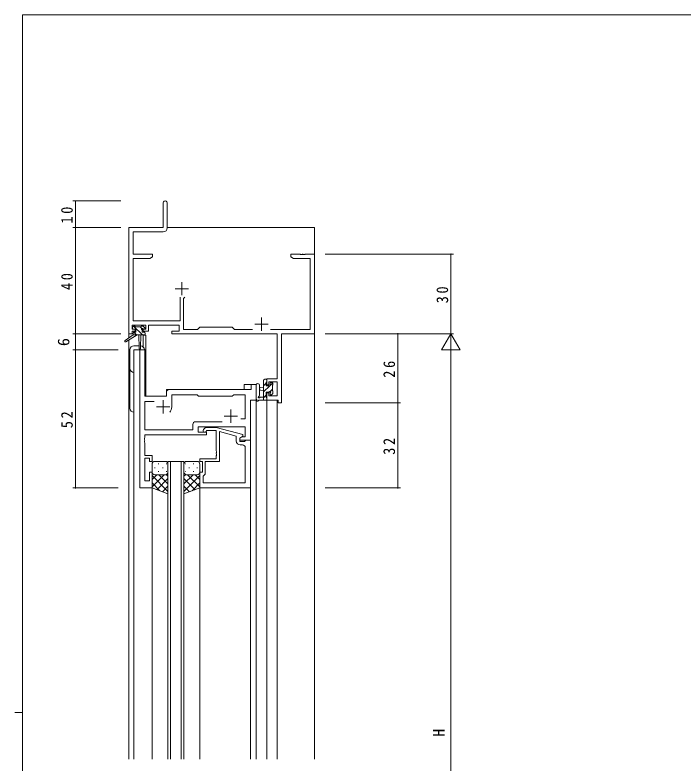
# Model space of a CAD drawing. Units: millimetres on the paper. Extents: x -397 to 397, y -282 to 282.
# Drawn here: x -396.7 to -145.3, y -2.2 to 279.3 of the extents above; entities that cross this region are included whole.
import ezdxf
from ezdxf.enums import TextEntityAlignment as Align

# ---------------------------------------------------------------- set-up
doc = ezdxf.new("R2010")
doc.units = ezdxf.units.MM
for name, color, linetype, lineweight in [('0-1_YKK_ZWAK', 7, 'Continuous', 18), ('0-3_YKK_11', 7, 'Continuous', 18), ('0-4_YKK_12', 2, 'Continuous', 18), ('0-5_YKK_13', 4, 'Continuous', 18), ('0-6_YKK_D', 6, 'Continuous', 18)]:
    doc.layers.add(name, color=color, linetype=linetype, lineweight=lineweight)
doc.styles.add('ＭＳ ゴシック', font='')
doc.styles.get('ＭＳ ゴシック').set_extended_font_data('MS Gothic')

msp = doc.modelspace()

# ---------------------------------------------------------------- linework, layer by layer
at = {"layer": '0-1_YKK_ZWAK'}
for p, q in [((-393.908, -245.7), (-393.908, 279.3)), ((376.092, 279.3), (-393.908, 279.3)), ((-396.708, 16.8), (-393.908, 16.8))]:
    msp.add_line(p, q, dxfattribs=at)
at = {"layer": '0-3_YKK_11'}
for p, q in [((-340.908, 208.55), (-340.908, 199.3)), ((-339.408, 199.17), (-339.408, 208.55)), ((-353.908, 199.3), (-353.908, 159.3)), ((-340.908, 199.3), (-353.908, 199.3)), ((-352.278, 197.67), (-340.908, 197.67)), ((-352.278, 189.3), (-352.278, 197.67)), ((-344.908, 189.3), (-352.278, 189.3)), ((-344.908, 188.3), (-344.908, 189.3)), ((-292.908, 189.3), (-292.908, 188.3)), ((-289.366, 189.3), (-292.908, 189.3)), ((-289.183, 189.18), (-289.366, 189.3)), ((-288.633, 189.18), (-289.183, 189.18)), ((-288.45, 189.3), (-288.633, 189.18)), ((-288.366, 189.3), (-288.45, 189.3)), ((-288.183, 189.18), (-288.366, 189.3)), ((-287.633, 189.18), (-288.183, 189.18)), ((-287.45, 189.3), (-287.633, 189.18)), ((-283.908, 189.3), (-287.45, 189.3)), ((-283.908, 159.3), (-283.908, 189.3)), ((-352.278, 187.67), (-345.999, 187.67)), ((-352.278, 164.23), (-352.278, 187.67)), ((-345.999, 187.67), (-344.908, 188.3)), ((-292.908, 188.3), (-291.817, 187.67)), ((-291.817, 187.67), (-285.538, 187.67)), ((-285.538, 187.67), (-285.538, 160.93)), ((-333.908, 178.8), (-333.908, 173.8)), ((-336.408, 176.3), (-331.408, 176.3)), ((-334.558, 173.1), (-334.558, 164.23)), ((-333.258, 172.6), (-332.758, 173.1)), ((-333.258, 160.93), (-333.258, 172.6)), ((-334.558, 164.23), (-352.278, 164.23)), ((-303.908, 165.5), (-303.908, 160.5)), ((-352.608, 162.6), (-347.408, 162.6)), ((-352.608, 161.1), (-352.608, 162.6)), ((-351.508, 161.1), (-352.608, 161.1)), ((-351.508, 160.3), (-351.508, 161.1)), ((-348.508, 161.1), (-348.508, 160.3)), ((-347.408, 161.1), (-348.508, 161.1)), ((-347.408, 162.6), (-347.408, 161.1)), ((-346.408, 162.6), (-334.888, 162.6)), ((-346.408, 160.3), (-346.408, 162.6)), ((-334.888, 162.6), (-334.888, 160.3)), ((-327.978, 160.93), (-333.258, 160.93)), ((-327.108, 161.8), (-327.978, 160.93)), ((-314.908, 161.8), (-327.108, 161.8)), ((-314.038, 160.93), (-314.908, 161.8)), ((-307.259, 160.93), (-314.038, 160.93)), ((-306.408, 163), (-301.408, 163)), ((-285.538, 160.93), (-300.558, 160.93)), ((-353.908, 159.3), (-352.608, 159.3)), ((-352.608, 160.3), (-351.508, 160.3)), ((-352.608, 159.3), (-352.608, 160.3)), ((-348.508, 160.3), (-346.408, 160.3)), ((-337.708, 160.3), (-337.708, 159.3)), ((-334.888, 160.3), (-337.708, 160.3)), ((-337.708, 159.3), (-298.038, 159.3)), ((-298.038, 159.3), (-298.038, 142.4)), ((-296.408, 159.3), (-283.908, 159.3)), ((-296.408, 133.3), (-296.408, 159.3)), ((-347.778, 153.3), (-349.708, 153.3)), ((-349.708, 153.3), (-349.708, 101.3)), ((-347.778, 135.8), (-347.778, 153.3)), ((-301.908, 142.4), (-301.908, 140.1)), ((-298.038, 142.4), (-301.908, 142.4)), ((-301.108, 141.2), (-298.038, 141.2)), ((-301.108, 140.1), (-301.108, 141.2)), ((-298.038, 141.2), (-298.038, 135.93)), ((-307.838, 138.3), (-338.708, 138.3)), ((-307.838, 140.3), (-307.838, 138.3)), ((-305.908, 140.3), (-307.838, 140.3)), ((-305.908, 134.3), (-305.908, 140.3)), ((-301.908, 140.1), (-301.108, 140.1)), ((-339.708, 135.8), (-347.778, 135.8)), ((-339.708, 137.3), (-339.708, 135.8)), ((-337.708, 136.37), (-328.178, 136.37)), ((-337.708, 131.8), (-337.708, 136.37)), ((-328.178, 136.37), (-327.608, 135.8)), ((-327.608, 135.8), (-314.908, 135.8)), ((-314.908, 135.8), (-314.338, 136.37)), ((-314.338, 136.37), (-310.038, 136.37)), ((-310.038, 136.37), (-310.038, 127.3)), ((-301.908, 137.1), (-301.908, 134.3)), ((-301.108, 137.1), (-301.908, 137.1)), ((-301.108, 135.93), (-301.108, 137.1)), ((-298.038, 135.93), (-301.108, 135.93)), ((-347.778, 133.87), (-344.259, 133.87)), ((-347.778, 123.23), (-347.778, 133.87)), ((-340.908, 134.3), (-340.908, 129.3)), ((-308.108, 134.3), (-305.908, 134.3)), ((-308.108, 119.3), (-308.108, 134.3)), ((-301.908, 134.3), (-297.608, 134.3)), ((-297.608, 134.3), (-297.608, 133.3)), ((-297.608, 133.3), (-296.408, 133.3)), ((-343.408, 131.8), (-338.408, 131.8)), ((-315.408, 130.8), (-315.408, 125.8)), ((-317.908, 128.3), (-312.908, 128.3)), ((-310.038, 127.3), (-311.742, 127.3)), ((-329.738, 125.23), (-329.738, 123.23)), ((-318.759, 126.23), (-328.738, 126.23)), ((-318.759, 126.23), (-328.738, 126.23)), ((-327.808, 124.3), (-310.038, 124.3)), ((-327.808, 122.3), (-327.808, 124.3)), ((-325.732, 123.324), (-324.957, 124.1)), ((-324.957, 124.1), (-321.012, 124.1)), ((-321.012, 124.1), (-310.908, 121.393)), ((-310.038, 124.3), (-310.038, 120.6)), ((-329.738, 123.23), (-347.778, 123.23)), ((-347.778, 121.3), (-324.608, 121.3)), ((-347.778, 120.258), (-347.778, 121.3)), ((-324.608, 122.3), (-327.808, 122.3)), ((-324.46, 122.9), (-324.884, 122.476)), ((-324.608, 121.3), (-324.608, 122.3)), ((-321.008, 122.9), (-324.46, 122.9)), ((-321.008, 115.258), (-321.008, 122.9)), ((-319.708, 122.508), (-319.708, 111.3)), ((-313.408, 120.82), (-319.708, 122.508)), ((-310.908, 121.393), (-310.908, 120.793)), ((-347.898, 120.075), (-347.778, 120.258)), ((-347.898, 119.525), (-347.898, 120.075)), ((-347.778, 119.342), (-347.898, 119.525)), ((-347.898, 119.075), (-347.778, 119.258)), ((-347.898, 118.525), (-347.898, 119.075)), ((-347.778, 118.342), (-347.898, 118.525)), ((-347.778, 119.258), (-347.778, 119.342)), ((-347.778, 113.5), (-347.778, 118.342)), ((-313.408, 119), (-313.408, 120.82)), ((-310.908, 120.793), (-312.108, 120.1)), ((-311.242, 120.6), (-312.108, 120.1)), ((-312.108, 120.1), (-312.108, 119.3)), ((-312.108, 120.1), (-312.108, 118.8)), ((-312.108, 119.3), (-308.108, 119.3)), ((-312.108, 118.8), (-310.308, 118.8)), ((-310.038, 120.6), (-311.242, 120.6)), ((-310.308, 118.8), (-310.108, 119)), ((-310.108, 119), (-309.808, 119.3)), ((-309.808, 119.3), (-308.108, 119.3)), ((-308.108, 119.3), (-308.108, 101.3)), ((-311.038, 117.5), (-311.908, 117.5)), ((-310.038, 103.23), (-310.038, 116.5)), ((-345.108, 113.5), (-347.778, 113.5)), ((-345.108, 111.3), (-345.108, 113.5)), ((-320.888, 115.075), (-321.008, 115.258)), ((-321.008, 114.342), (-320.888, 114.525)), ((-321.008, 114.258), (-321.008, 114.342)), ((-320.888, 114.075), (-321.008, 114.258)), ((-321.008, 113.342), (-320.888, 113.525)), ((-321.008, 112.3), (-321.008, 113.342)), ((-320.888, 114.525), (-320.888, 115.075)), ((-320.888, 113.525), (-320.888, 114.075)), ((-347.778, 112.5), (-346.108, 112.5)), ((-347.778, 104), (-347.778, 112.5)), ((-346.108, 112.5), (-346.108, 111.3)), ((-346.108, 111.3), (-345.108, 111.3)), ((-327.108, 112.3), (-321.008, 112.3)), ((-327.108, 111.3), (-327.108, 112.3)), ((-326.108, 111.3), (-327.108, 111.3)), ((-326.108, 107.3), (-326.108, 111.3)), ((-325.108, 111.3), (-325.108, 106.5)), ((-319.708, 111.3), (-325.108, 111.3)), ((-346.108, 107.3), (-346.108, 104)), ((-345.108, 107.3), (-346.108, 107.3)), ((-345.108, 101.3), (-345.108, 107.3)), ((-327.108, 107.3), (-326.108, 107.3)), ((-327.108, 101.3), (-327.108, 107.3)), ((-325.608, 106), (-325.808, 105.8)), ((-325.808, 105.8), (-325.808, 103.23)), ((-325.108, 106.5), (-325.608, 106)), ((-346.108, 104), (-347.778, 104)), ((-325.808, 103.23), (-310.038, 103.23)), ((-325.808, 103.23), (-310.038, 103.23)), ((-349.708, 101.3), (-345.108, 101.3)), ((-308.108, 101.3), (-327.108, 101.3))]:
    msp.add_line(p, q, dxfattribs=at)
for centre, radius, start, end in [((-340.158, 208.55), 0.75, 359.99999, 180.00001), ((-340.908, 199.17), 1.5, 270.00001, 359.99999), ((-338.708, 137.3), 1, 90.00001, 179.99999), ((-340.908, 131.8), 3.2, 321.63348, 359.99999), ((-328.738, 125.23), 1, 90.00001, 179.99999), ((-325.308, 122.9), 0.6, 134.99999, 315.00001), ((-311.908, 119), 1.5, 180.00001, 269.99999), ((-311.038, 116.5), 1, 0.00001, 89.99999)]:
    msp.add_arc(centre, radius, start, end, dxfattribs=at)
at = {"layer": '0-4_YKK_12'}
for p, q in [((-353.908, 199.3), (-341.208, 199.3)), ((-353.908, 199.3), (-353.908, 157.763)), ((-339.408, 199.3), (-283.908, 199.3)), ((-283.908, 199.3), (-283.908, -0.7)), ((-347.408, 158.8), (-347.408, 135.8)), ((-353.908, 156.973), (-353.908, -0.7)), ((-351.908, 153.3), (-351.908, -0.7)), ((-347.708, 153.3), (-351.908, 153.3)), ((-349.708, 101.3), (-349.708, 153.3)), ((-347.708, 153.3), (-347.708, 135.8)), ((-339.708, 138.3), (-310.408, 138.3)), ((-339.708, 135.8), (-339.708, 138.3)), ((-310.408, 138.3), (-310.408, 140.3)), ((-305.908, 140.3), (-310.408, 140.3)), ((-305.908, 140.3), (-305.908, -0.7)), ((-347.708, 135.8), (-339.708, 135.8)), ((-308.108, 134.298), (-305.908, 134.298)), ((-308.108, 119.3), (-308.108, 134.298)), ((-301.908, 134.3), (-301.908, -0.7)), ((-301.908, 134.3), (-298.008, 134.3)), ((-298.008, 134.3), (-298.008, -0.7)), ((-308.408, 119.3), (-308.108, 119.3)), ((-339.108, 111.301), (-333.108, 111.301)), ((-339.108, -0.7), (-339.108, 111.301)), ((-338.108, 111.301), (-338.108, -0.7)), ((-334.108, -0.7), (-334.108, 111.301)), ((-333.108, 111.301), (-333.108, -0.7)), ((-327.108, 101.8), (-327.108, -0.7)), ((-345.108, 101.3), (-349.708, 101.3)), ((-345.108, 101.3), (-345.108, -0.7)), ((-308.108, 101.3), (-308.108, -0.7))]:
    msp.add_line(p, q, dxfattribs=at)
msp.add_lwpolyline([(-347.408, 158.8), (-348.408, 158.8), (-348.408, 154.32)], dxfattribs=at)
at = {"layer": '0-5_YKK_13'}
for p, q in [((-352.408, 161.4), (-352.408, 161.9)), ((-352.108, 162.2), (-351.608, 162.2)), ((-351.208, 161.1), (-352.108, 161.1)), ((-348.731, 158.9), (-352.031, 162.2)), ((-351.408, 162), (-349.308, 162)), ((-351.208, 159.9), (-351.208, 161.1)), ((-348.913, 161.327), (-349.586, 162)), ((-349.108, 162.2), (-348.508, 162.2)), ((-348.808, 160.639), (-348.808, 159.9)), ((-348.008, 161.1), (-348.347, 161.1)), ((-348.296, 162.112), (-347.796, 161.612)), ((-352.208, 158.9), (-355.275, 156.849)), ((-350.708, 158.9), (-354.953, 156.343)), ((-352.208, 159.6), (-352.208, 158.9)), ((-348.008, 158.9), (-352.208, 158.9)), ((-350.976, 158.9), (-351.97, 159.894)), ((-351.908, 159.9), (-351.208, 159.9)), ((-350.108, 158.9), (-350.006, 153.892)), ((-349.306, 158.9), (-349.406, 153.892)), ((-348.808, 159.9), (-348.008, 159.9)), ((-347.708, 159.6), (-347.708, 159.2)), ((-353.408, 153.3), (-353.408, 131.3)), ((-350.025, 154.8), (-351.908, 154.8)), ((-351.908, 129.8), (-351.908, 153.3)), ((-351.908, 153.3), (-348.008, 153.3)), ((-303.108, 134.3), (-303.108, 141.9)), ((-303.093, 141.995), (-302.903, 142.185)), ((-302.808, 142.2), (-302.208, 142.2)), ((-302.108, 141.1), (-302.108, 139.8)), ((-301.908, 141.9), (-301.908, 141.3)), ((-300.708, 139.889), (-299.691, 140.907)), ((-300.408, 141), (-299.908, 141)), ((-305.908, 140.028), (-305.908, 134.866)), ((-304.708, 140.028), (-304.705, 136.067)), ((-303.108, 139.2), (-304.253, 139.098)), ((-303.108, 138), (-304.253, 138.102)), ((-303.108, 139.734), (-302.108, 140.734)), ((-303.108, 137.489), (-300.797, 139.8)), ((-302.108, 139.8), (-300.708, 139.8)), ((-300.708, 139.8), (-300.708, 140.7)), ((-300.702, 137.65), (-299.808, 138.544)), ((-299.808, 140), (-299.808, 137.9)), ((-299.608, 140.7), (-299.608, 140.2)), ((-304.289, 135.5), (-303.108, 135.5)), ((-303.108, 135.244), (-302.108, 136.244)), ((-302.108, 137.4), (-302.108, 135.4)), ((-301.169, 137.4), (-302.108, 137.4)), ((-301.908, 135.2), (-301.908, 134.6)), ((-300.708, 136.6), (-300.708, 136.939)), ((-299.696, 136.888), (-300.196, 136.388)), ((-299.608, 137.7), (-299.608, 137.1)), ((-302.208, 134.3), (-304.889, 134.3)), ((-345.108, 110.3), (-345.108, 107.3)), ((-340.108, 111.3), (-344.108, 111.3)), ((-342.773, 110.352), (-342.573, 110.352)), ((-339.743, 110.352), (-339.543, 110.352)), ((-339.108, 107.3), (-339.108, 110.3)), ((-333.108, 107.3), (-333.108, 110.3)), ((-332.473, 110.352), (-332.673, 110.352)), ((-332.108, 111.3), (-328.108, 111.3)), ((-329.443, 110.352), (-329.643, 110.352)), ((-327.108, 110.3), (-327.108, 107.3)), ((-345.108, 101.3), (-345.108, 107.3)), ((-344.188, 108.937), (-343.988, 108.937)), ((-342.773, 107.522), (-342.573, 107.522)), ((-341.158, 108.937), (-340.958, 108.937)), ((-339.743, 107.522), (-339.543, 107.522)), ((-339.108, 99.157), (-339.108, 107.3)), ((-333.108, 107.3), (-333.108, 99.157)), ((-332.473, 107.522), (-332.673, 107.522)), ((-331.058, 108.937), (-331.258, 108.937)), ((-329.443, 107.522), (-329.643, 107.522)), ((-328.028, 108.937), (-328.228, 108.937)), ((-327.108, 101.3), (-327.108, 107.3)), ((-343.316, 106.3), (-345.108, 104.508)), ((-340.488, 106.3), (-345.108, 101.68)), ((-345.108, 106.032), (-339.108, 100.032)), ((-344.108, 106.3), (-340.508, 106.3)), ((-343.708, 106.3), (-340.108, 106.3)), ((-339.108, 104.851), (-343.304, 100.656)), ((-342.548, 106.3), (-339.108, 102.86)), ((-339.776, 106.357), (-339.108, 105.689)), ((-332.44, 106.357), (-333.108, 105.689)), ((-329.668, 106.3), (-333.108, 102.86)), ((-327.108, 106.032), (-333.108, 100.032)), ((-333.108, 104.851), (-328.912, 100.656)), ((-328.508, 106.3), (-332.108, 106.3)), ((-331.729, 106.3), (-327.108, 101.68)), ((-328.108, 106.3), (-331.708, 106.3)), ((-328.9, 106.3), (-327.108, 104.508)), ((-345.108, 103.203), (-342.147, 100.243)), ((-339.108, 102.023), (-341.22, 99.911)), ((-333.108, 102.023), (-330.997, 99.911)), ((-327.108, 103.203), (-330.069, 100.243)), ((-339.108, 99.157), (-345.108, 101.3)), ((-333.108, 99.157), (-327.108, 101.3))]:
    msp.add_line(p, q, dxfattribs=at)
for centre, radius, start, end in [((-352.108, 161.9), 0.3, 90, 180), ((-352.108, 161.4), 0.3, 180, 270), ((-351.608, 162), 0.2, 0, 90), ((-349.108, 162), 0.2, 90, 180), ((-348.808, 161.1), 0.25, 33.05573, 236.94427), ((-349.108, 160.639), 0.3, 0, 56.94427), ((-348.347, 161.4), 0.3, 213.05573, 270), ((-348.508, 161.9), 0.3, 45, 90), ((-348.008, 161.4), 0.3, 270, 45), ((-351.908, 159.6), 0.3, 90, 180), ((-348.008, 159.6), 0.3, 0, 90), ((-348.008, 159.2), 0.3, 270, 0), ((-355.108, 156.6), 0.3, 123.76905, 301.06147), ((-351.908, 153.3), 1.5, 90, 180), ((-349.706, 153.898), 0.3, 181.16963, 358.85539), ((-349.508, 153.3), 1.5, 0, 85.40479), ((-351.908, 146.3), 1.5, 180, 270), ((-302.808, 141.9), 0.3, 90, 180), ((-302.208, 141.9), 0.3, 0, 90), ((-302.108, 141.3), 0.2, 270, 0), ((-300.408, 140.7), 0.3, 90, 180), ((-299.908, 140.7), 0.3, 0, 90), ((-305.308, 140.028), 0.6, 0.04023, 180.04023), ((-304.208, 138.6), 0.5, 95.09207, 264.90793), ((-299.808, 140.2), 0.2, 270, 0), ((-304.808, 135.5), 0.3, 109.18976, 330), ((-305.005, 136.067), 0.3, 289.18976, 0.04023), ((-304.289, 135.2), 0.3, 90, 150), ((-302.108, 135.2), 0.2, 360, 90), ((-301.169, 137.7), 0.3, 270, 326.94427), ((-300.708, 137.4), 0.25, 303.05573, 146.94427), ((-300.408, 136.939), 0.3, 123.05573, 180), ((-300.408, 136.6), 0.3, 180, 315), ((-299.808, 137.7), 0.2, 0, 90), ((-299.908, 137.1), 0.3, 315, 0), ((-305.608, 134.866), 0.3, 180, 229.47122), ((-305.998, 134.41), 0.3, 349.47122, 49.47122), ((-305.408, 134.3), 0.3, 169.47122, 330), ((-304.889, 134), 0.3, 90, 150), ((-302.208, 134.6), 0.3, 270, 0), ((-351.908, 131.3), 1.5, 180, 270), ((-344.108, 110.3), 1, 90, 180), ((-340.108, 110.3), 1, 0, 90), ((-332.108, 110.3), 1, 90, 180), ((-328.108, 110.3), 1, 0, 90), ((-344.108, 107.3), 1, 180, 270), ((-344.108, 107.3), 1, 180, 270), ((-340.108, 107.3), 1, 270, 0), ((-340.108, 107.3), 1, 270, 0), ((-332.108, 107.3), 1, 180, 270), ((-332.108, 107.3), 1, 180, 270), ((-328.108, 107.3), 1, 270, 0), ((-328.108, 107.3), 1, 270, 0)]:
    msp.add_arc(centre, radius, start, end, dxfattribs=at)
at = {"layer": '0-6_YKK_D'}
for p, q in [((-356.908, 209.3), (-374.908, 209.3)), ((-373.908, 199.3), (-373.908, 209.3)), ((-356.908, 199.3), (-374.908, 199.3)), ((-356.908, 199.3), (-374.908, 199.3)), ((-373.908, 159.3), (-373.908, 199.3)), ((-279.908, 189.3), (-231.605, 189.3)), ((-232.605, 189.3), (-232.605, 159.3)), ((-356.908, 159.3), (-374.908, 159.3)), ((-357.908, 159.3), (-374.908, 159.3)), ((-373.908, 159.3), (-373.908, 153.3)), ((-279.908, 159.3), (-251.605, 159.3)), ((-279.908, 159.3), (-231.605, 159.3)), ((-268.605, 159.3), (-231.605, 159.3)), ((-252.605, 159.3), (-252.605, 133.3)), ((-232.605, 159.3), (-236.105, 153.238)), ((-232.605, 159.3), (-232.605, 147.176)), ((-232.605, 159.3), (-229.105, 153.238)), ((-357.908, 153.3), (-374.908, 153.3)), ((-357.908, 153.3), (-374.908, 153.3)), ((-373.908, 153.3), (-373.908, 101.3)), ((-236.105, 153.238), (-229.105, 153.238)), ((-232.605, 152.3), (-232.605, -133.7)), ((-279.908, 133.3), (-251.605, 133.3)), ((-279.908, 133.3), (-251.605, 133.3)), ((-252.605, 133.3), (-252.605, 101.3)), ((-357.908, 101.3), (-374.908, 101.3)), ((-279.908, 101.3), (-251.605, 101.3))]:
    msp.add_line(p, q, dxfattribs=at)
for centre, start, end in [((-373.908, 209.3), 90, 270), ((-373.908, 209.3), 270, 90), ((-373.908, 199.3), 90, 270), ((-373.908, 199.3), 90, 270), ((-373.908, 199.3), 270, 90), ((-373.908, 199.3), 270, 90), ((-232.605, 189.3), 90, 270), ((-232.605, 189.3), 270, 90), ((-373.908, 159.3), 90, 270), ((-373.908, 159.3), 90, 270), ((-373.908, 159.3), 270, 90), ((-373.908, 159.3), 270, 90), ((-252.605, 159.3), 90, 270), ((-252.605, 159.3), 270, 90), ((-373.908, 153.3), 90, 270), ((-373.908, 153.3), 90, 270), ((-373.908, 153.3), 270, 90), ((-373.908, 153.3), 270, 90), ((-252.605, 133.3), 90, 270), ((-252.605, 133.3), 90, 270), ((-252.605, 133.3), 270, 90), ((-252.605, 133.3), 270, 90), ((-373.908, 101.3), 90, 270), ((-373.908, 101.3), 270, 90), ((-252.605, 101.3), 90, 270), ((-252.605, 101.3), 270, 90)]:
    msp.add_arc(centre, 0.106, start, end, dxfattribs=at)

# ---------------------------------------------------------------- texts
at = {"layer": '0-6_YKK_D', "color": 7, "style": 'ＭＳ ゴシック'}
for s, p in [('6', (-374.908, 154.7)), ('H', (-233.605, 7.7))]:
    msp.add_text(s, height=4.399, rotation=90, dxfattribs=at).set_placement(p, align=Align.BOTTOM_LEFT)
at = {"layer": '0-6_YKK_D', "color": 7, "char_height": 4.399, "attachment_point": 7, "rotation": 90, "style": 'ＭＳ ゴシック'}
for s, insert in [('\\T1.37;\\W0.9;10', (-374.908, 200.78)), ('\\T1.37;\\W0.9;40', (-374.908, 175.78)), ('\\T1.37;\\W0.9;30', (-233.605, 170.78)), ('\\T1.37;\\W0.9;26', (-253.605, 142.78)), ('\\T1.37;\\W0.9;52', (-374.908, 123.78)), ('\\T1.37;\\W0.9;32', (-253.605, 113.78))]:
    msp.add_mtext(s, dxfattribs=dict(at, insert=insert))

doc.saveas('drawing.dxf')
